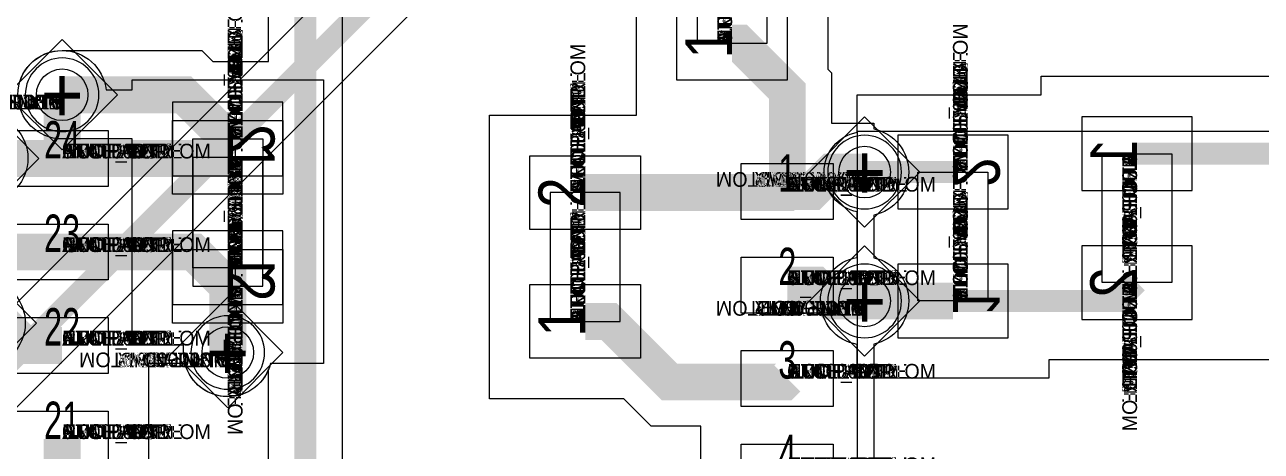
# Model space of a CAD drawing. Extents: x 0 to 323, y 0 to 320.
# Drawn here: x 127.76 to 144.55, y 193.61 to 199.41 of the extents above; entities that cross this region are included whole.
import ezdxf
from ezdxf.enums import TextEntityAlignment as Align

# ---------------------------------------------------------------- set-up
doc = ezdxf.new("R2010")
doc.units = 0
doc.header["$MEASUREMENT"] = 0
doc.layers.get('0').update_dxf_attribs({"linetype": 'CONTINUOUS'})
for name, color, linetype in [('CDN_FIGURES', 7, 'CONTINUOUS'), ('ETCH_BOTTOM', 7, 'CONTINUOUS'), ('ETCH_GND', 3, 'CONTINUOUS'), ('ETCH_INT1', 4, 'CONTINUOUS'), ('ETCH_INT2', 5, 'CONTINUOUS'), ('ETCH_PWR', 6, 'CONTINUOUS'), ('ETCH_TOP', 2, 'CONTINUOUS'), ('MANUFACTURING_NCLEGEND-1-6', 8, 'CONTINUOUS'), ('PACKAGE_GEOMETRY_ASSEMBLY_TOP', 11, 'CONTINUOUS'), ('PACKAGE_GEOMETRY_PIN_NUMBER', 9, 'CONTINUOUS')]:
    doc.layers.add(name, color=color, linetype=linetype)

# ---------------------------------------------------------------- blocks, each defined once
blk = doc.blocks.new('FIGURE_DIAMOND')
at = {"layer": 'CDN_FIGURES'}
blk.add_lwpolyline([(-0.5, 0), (0, 0.5), (0.5, 0), (0, -0.5)], close=True, dxfattribs=at)
blk = doc.blocks.new('PAD_INFO')
for tag in ['SHAPE_TYPE', 'PAD_HEIGHT', 'PAD_LAYER', 'PAD_TYPE', 'PAD_WIDTH']:
    blk.add_attdef(tag, (0, 0), '', height=0.2)
at = {"flags": 2}
blk.add_attdef('CDN_TYPE', (0, 0), '', height=0.2, dxfattribs=at)
blk = doc.blocks.new('DRILL_INFO')
at = {"flags": 2}
blk.add_attdef('CDN_TYPE', (0, 0), '', height=0.2, dxfattribs=at)
for tag in ['FSHAPE', 'FCHAR', 'DRILL_HEIGHT', 'DIAMETER', 'PLATED', 'DRILL_WIDTH']:
    blk.add_attdef(tag, (0, 0), '', height=0.2)
blk = doc.blocks.new('VIA0700X0300')
at = {"layer": 'ETCH_BOTTOM'}
blk.add_circle((0, 0), 0.35, dxfattribs=at)
at = {"layer": 'ETCH_GND'}
blk.add_circle((0, 0), 0.35, dxfattribs=at)
at = {"layer": 'ETCH_INT1'}
blk.add_circle((0, 0), 0.35, dxfattribs=at)
at = {"layer": 'ETCH_INT2'}
blk.add_circle((0, 0), 0.35, dxfattribs=at)
at = {"layer": 'ETCH_PWR'}
blk.add_circle((0, 0), 0.35, dxfattribs=at)
at = {"layer": 'ETCH_TOP'}
blk.add_circle((0, 0), 0.35, dxfattribs=at)
ref = blk.add_blockref('PAD_INFO', (0, 0))
ref.add_attrib('PAD_LAYER', 'ETCH_TOP', (0, 0), dxfattribs={"height": 0.2})
ref.add_attrib('SHAPE_TYPE', 'NULL', (0, 0), dxfattribs={"height": 0.2})
ref.add_attrib('PAD_TYPE', 'ANTIPAD', (0, 0), dxfattribs={"height": 0.2})
ref.add_attrib('PAD_WIDTH', '0.000000', (0, 0), dxfattribs={"height": 0.2})
ref.add_attrib('PAD_HEIGHT', '0.000000', (0, 0), dxfattribs={"height": 0.2})
ref = blk.add_blockref('PAD_INFO', (0, 0))
ref.add_attrib('PAD_LAYER', 'ETCH_GND', (0, 0), dxfattribs={"height": 0.2})
ref.add_attrib('SHAPE_TYPE', 'NULL', (0, 0), dxfattribs={"height": 0.2})
ref.add_attrib('PAD_TYPE', 'ANTIPAD', (0, 0), dxfattribs={"height": 0.2})
ref.add_attrib('PAD_WIDTH', '0.000000', (0, 0), dxfattribs={"height": 0.2})
ref.add_attrib('PAD_HEIGHT', '0.000000', (0, 0), dxfattribs={"height": 0.2})
ref = blk.add_blockref('PAD_INFO', (0, 0))
ref.add_attrib('PAD_LAYER', 'ETCH_INT1', (0, 0), dxfattribs={"height": 0.2})
ref.add_attrib('SHAPE_TYPE', 'NULL', (0, 0), dxfattribs={"height": 0.2})
ref.add_attrib('PAD_TYPE', 'ANTIPAD', (0, 0), dxfattribs={"height": 0.2})
ref.add_attrib('PAD_WIDTH', '0.000000', (0, 0), dxfattribs={"height": 0.2})
ref.add_attrib('PAD_HEIGHT', '0.000000', (0, 0), dxfattribs={"height": 0.2})
ref = blk.add_blockref('PAD_INFO', (0, 0))
ref.add_attrib('PAD_LAYER', 'ETCH_INT2', (0, 0), dxfattribs={"height": 0.2})
ref.add_attrib('SHAPE_TYPE', 'NULL', (0, 0), dxfattribs={"height": 0.2})
ref.add_attrib('PAD_TYPE', 'ANTIPAD', (0, 0), dxfattribs={"height": 0.2})
ref.add_attrib('PAD_WIDTH', '0.000000', (0, 0), dxfattribs={"height": 0.2})
ref.add_attrib('PAD_HEIGHT', '0.000000', (0, 0), dxfattribs={"height": 0.2})
ref = blk.add_blockref('PAD_INFO', (0, 0))
ref.add_attrib('PAD_LAYER', 'ETCH_PWR', (0, 0), dxfattribs={"height": 0.2})
ref.add_attrib('SHAPE_TYPE', 'NULL', (0, 0), dxfattribs={"height": 0.2})
ref.add_attrib('PAD_TYPE', 'ANTIPAD', (0, 0), dxfattribs={"height": 0.2})
ref.add_attrib('PAD_WIDTH', '0.000000', (0, 0), dxfattribs={"height": 0.2})
ref.add_attrib('PAD_HEIGHT', '0.000000', (0, 0), dxfattribs={"height": 0.2})
ref = blk.add_blockref('PAD_INFO', (0, 0))
ref.add_attrib('PAD_LAYER', 'ETCH_BOTTOM', (0, 0), dxfattribs={"height": 0.2})
ref.add_attrib('SHAPE_TYPE', 'NULL', (0, 0), dxfattribs={"height": 0.2})
ref.add_attrib('PAD_TYPE', 'ANTIPAD', (0, 0), dxfattribs={"height": 0.2})
ref.add_attrib('PAD_WIDTH', '0.000000', (0, 0), dxfattribs={"height": 0.2})
ref.add_attrib('PAD_HEIGHT', '0.000000', (0, 0), dxfattribs={"height": 0.2})
ref = blk.add_blockref('PAD_INFO', (0, 0))
ref.add_attrib('PAD_LAYER', 'ETCH_TOP', (0, 0), dxfattribs={"height": 0.2})
ref.add_attrib('SHAPE_TYPE', 'NULL', (0, 0), dxfattribs={"height": 0.2})
ref.add_attrib('PAD_TYPE', 'THERMAL', (0, 0), dxfattribs={"height": 0.2})
ref.add_attrib('PAD_WIDTH', '0.000000', (0, 0), dxfattribs={"height": 0.2})
ref.add_attrib('PAD_HEIGHT', '0.000000', (0, 0), dxfattribs={"height": 0.2})
ref = blk.add_blockref('PAD_INFO', (0, 0))
ref.add_attrib('PAD_LAYER', 'ETCH_GND', (0, 0), dxfattribs={"height": 0.2})
ref.add_attrib('SHAPE_TYPE', 'NULL', (0, 0), dxfattribs={"height": 0.2})
ref.add_attrib('PAD_TYPE', 'THERMAL', (0, 0), dxfattribs={"height": 0.2})
ref.add_attrib('PAD_WIDTH', '0.000000', (0, 0), dxfattribs={"height": 0.2})
ref.add_attrib('PAD_HEIGHT', '0.000000', (0, 0), dxfattribs={"height": 0.2})
ref = blk.add_blockref('PAD_INFO', (0, 0))
ref.add_attrib('PAD_LAYER', 'ETCH_INT1', (0, 0), dxfattribs={"height": 0.2})
ref.add_attrib('SHAPE_TYPE', 'NULL', (0, 0), dxfattribs={"height": 0.2})
ref.add_attrib('PAD_TYPE', 'THERMAL', (0, 0), dxfattribs={"height": 0.2})
ref.add_attrib('PAD_WIDTH', '0.000000', (0, 0), dxfattribs={"height": 0.2})
ref.add_attrib('PAD_HEIGHT', '0.000000', (0, 0), dxfattribs={"height": 0.2})
ref = blk.add_blockref('PAD_INFO', (0, 0))
ref.add_attrib('PAD_LAYER', 'ETCH_INT2', (0, 0), dxfattribs={"height": 0.2})
ref.add_attrib('SHAPE_TYPE', 'NULL', (0, 0), dxfattribs={"height": 0.2})
ref.add_attrib('PAD_TYPE', 'THERMAL', (0, 0), dxfattribs={"height": 0.2})
ref.add_attrib('PAD_WIDTH', '0.000000', (0, 0), dxfattribs={"height": 0.2})
ref.add_attrib('PAD_HEIGHT', '0.000000', (0, 0), dxfattribs={"height": 0.2})
ref = blk.add_blockref('PAD_INFO', (0, 0))
ref.add_attrib('PAD_LAYER', 'ETCH_PWR', (0, 0), dxfattribs={"height": 0.2})
ref.add_attrib('SHAPE_TYPE', 'NULL', (0, 0), dxfattribs={"height": 0.2})
ref.add_attrib('PAD_TYPE', 'THERMAL', (0, 0), dxfattribs={"height": 0.2})
ref.add_attrib('PAD_WIDTH', '0.000000', (0, 0), dxfattribs={"height": 0.2})
ref.add_attrib('PAD_HEIGHT', '0.000000', (0, 0), dxfattribs={"height": 0.2})
ref = blk.add_blockref('PAD_INFO', (0, 0))
ref.add_attrib('PAD_LAYER', 'ETCH_BOTTOM', (0, 0), dxfattribs={"height": 0.2})
ref.add_attrib('SHAPE_TYPE', 'NULL', (0, 0), dxfattribs={"height": 0.2})
ref.add_attrib('PAD_TYPE', 'THERMAL', (0, 0), dxfattribs={"height": 0.2})
ref.add_attrib('PAD_WIDTH', '0.000000', (0, 0), dxfattribs={"height": 0.2})
ref.add_attrib('PAD_HEIGHT', '0.000000', (0, 0), dxfattribs={"height": 0.2})
ref = blk.add_blockref('PAD_INFO', (0, 0))
ref.add_attrib('PAD_LAYER', 'ETCH_TOP', (0, 0), dxfattribs={"height": 0.2})
ref.add_attrib('SHAPE_TYPE', 'CIRCLE', (0, 0), dxfattribs={"height": 0.2})
ref.add_attrib('PAD_TYPE', 'REGULAR', (0, 0), dxfattribs={"height": 0.2})
ref.add_attrib('PAD_WIDTH', '0.700000', (0, 0), dxfattribs={"height": 0.2})
ref.add_attrib('PAD_HEIGHT', '0.700000', (0, 0), dxfattribs={"height": 0.2})
ref = blk.add_blockref('PAD_INFO', (0, 0))
ref.add_attrib('PAD_LAYER', 'ETCH_GND', (0, 0), dxfattribs={"height": 0.2})
ref.add_attrib('SHAPE_TYPE', 'CIRCLE', (0, 0), dxfattribs={"height": 0.2})
ref.add_attrib('PAD_TYPE', 'REGULAR', (0, 0), dxfattribs={"height": 0.2})
ref.add_attrib('PAD_WIDTH', '0.700000', (0, 0), dxfattribs={"height": 0.2})
ref.add_attrib('PAD_HEIGHT', '0.700000', (0, 0), dxfattribs={"height": 0.2})
ref = blk.add_blockref('PAD_INFO', (0, 0))
ref.add_attrib('PAD_LAYER', 'ETCH_INT1', (0, 0), dxfattribs={"height": 0.2})
ref.add_attrib('SHAPE_TYPE', 'CIRCLE', (0, 0), dxfattribs={"height": 0.2})
ref.add_attrib('PAD_TYPE', 'REGULAR', (0, 0), dxfattribs={"height": 0.2})
ref.add_attrib('PAD_WIDTH', '0.700000', (0, 0), dxfattribs={"height": 0.2})
ref.add_attrib('PAD_HEIGHT', '0.700000', (0, 0), dxfattribs={"height": 0.2})
ref = blk.add_blockref('PAD_INFO', (0, 0))
ref.add_attrib('PAD_LAYER', 'ETCH_INT2', (0, 0), dxfattribs={"height": 0.2})
ref.add_attrib('SHAPE_TYPE', 'CIRCLE', (0, 0), dxfattribs={"height": 0.2})
ref.add_attrib('PAD_TYPE', 'REGULAR', (0, 0), dxfattribs={"height": 0.2})
ref.add_attrib('PAD_WIDTH', '0.700000', (0, 0), dxfattribs={"height": 0.2})
ref.add_attrib('PAD_HEIGHT', '0.700000', (0, 0), dxfattribs={"height": 0.2})
ref = blk.add_blockref('PAD_INFO', (0, 0))
ref.add_attrib('PAD_LAYER', 'ETCH_PWR', (0, 0), dxfattribs={"height": 0.2})
ref.add_attrib('SHAPE_TYPE', 'CIRCLE', (0, 0), dxfattribs={"height": 0.2})
ref.add_attrib('PAD_TYPE', 'REGULAR', (0, 0), dxfattribs={"height": 0.2})
ref.add_attrib('PAD_WIDTH', '0.700000', (0, 0), dxfattribs={"height": 0.2})
ref.add_attrib('PAD_HEIGHT', '0.700000', (0, 0), dxfattribs={"height": 0.2})
ref = blk.add_blockref('PAD_INFO', (0, 0))
ref.add_attrib('PAD_LAYER', 'ETCH_BOTTOM', (0, 0), dxfattribs={"height": 0.2})
ref.add_attrib('SHAPE_TYPE', 'CIRCLE', (0, 0), dxfattribs={"height": 0.2})
ref.add_attrib('PAD_TYPE', 'REGULAR', (0, 0), dxfattribs={"height": 0.2})
ref.add_attrib('PAD_WIDTH', '0.700000', (0, 0), dxfattribs={"height": 0.2})
ref.add_attrib('PAD_HEIGHT', '0.700000', (0, 0), dxfattribs={"height": 0.2})
ref = blk.add_blockref('DRILL_INFO', (0, 0))
ref.add_attrib('DIAMETER', '0.300000', (0, 0), dxfattribs={"height": 0.2})
ref.add_attrib('PLATED', 'PLATED', (0, 0), dxfattribs={"height": 0.2})
ref.add_attrib('FSHAPE', 'DIAMOND', (0, 0), dxfattribs={"height": 0.2})
ref.add_attrib('FCHAR', '+', (0, 0), dxfattribs={"height": 0.2})
ref.add_attrib('DRILL_WIDTH', '1.500000', (0, 0), dxfattribs={"height": 0.2})
ref.add_attrib('DRILL_HEIGHT', '1.500000', (0, 0), dxfattribs={"height": 0.2})
for tag in ['CDN_TYPE', 'PIN']:
    blk.add_attdef(tag, (0, 0), '', height=0.2)
at = {"flags": 2}
for tag in ['PSTKNAME', 'BBV']:
    blk.add_attdef(tag, (0, 0), '', height=0.2, dxfattribs=at)
blk = doc.blocks.new('RC1000X1500TS')
at = {"layer": 'ETCH_TOP'}
blk.add_lwpolyline([(-0.5, -0.75), (-0.5, 0.75), (0.5, 0.75), (0.5, -0.75)], close=True, dxfattribs=at)
ref = blk.add_blockref('PAD_INFO', (0, 0))
ref.add_attrib('PAD_LAYER', 'ETCH_TOP', (0, 0), dxfattribs={"height": 0.2})
ref.add_attrib('SHAPE_TYPE', 'NULL', (0, 0), dxfattribs={"height": 0.2})
ref.add_attrib('PAD_TYPE', 'ANTIPAD', (0, 0), dxfattribs={"height": 0.2})
ref.add_attrib('PAD_WIDTH', '0.000000', (0, 0), dxfattribs={"height": 0.2})
ref.add_attrib('PAD_HEIGHT', '0.000000', (0, 0), dxfattribs={"height": 0.2})
ref = blk.add_blockref('PAD_INFO', (0, 0))
ref.add_attrib('PAD_LAYER', 'ETCH_GND', (0, 0), dxfattribs={"height": 0.2})
ref.add_attrib('SHAPE_TYPE', 'NULL', (0, 0), dxfattribs={"height": 0.2})
ref.add_attrib('PAD_TYPE', 'ANTIPAD', (0, 0), dxfattribs={"height": 0.2})
ref.add_attrib('PAD_WIDTH', '0.000000', (0, 0), dxfattribs={"height": 0.2})
ref.add_attrib('PAD_HEIGHT', '0.000000', (0, 0), dxfattribs={"height": 0.2})
ref = blk.add_blockref('PAD_INFO', (0, 0))
ref.add_attrib('PAD_LAYER', 'ETCH_INT1', (0, 0), dxfattribs={"height": 0.2})
ref.add_attrib('SHAPE_TYPE', 'NULL', (0, 0), dxfattribs={"height": 0.2})
ref.add_attrib('PAD_TYPE', 'ANTIPAD', (0, 0), dxfattribs={"height": 0.2})
ref.add_attrib('PAD_WIDTH', '0.000000', (0, 0), dxfattribs={"height": 0.2})
ref.add_attrib('PAD_HEIGHT', '0.000000', (0, 0), dxfattribs={"height": 0.2})
ref = blk.add_blockref('PAD_INFO', (0, 0))
ref.add_attrib('PAD_LAYER', 'ETCH_INT2', (0, 0), dxfattribs={"height": 0.2})
ref.add_attrib('SHAPE_TYPE', 'NULL', (0, 0), dxfattribs={"height": 0.2})
ref.add_attrib('PAD_TYPE', 'ANTIPAD', (0, 0), dxfattribs={"height": 0.2})
ref.add_attrib('PAD_WIDTH', '0.000000', (0, 0), dxfattribs={"height": 0.2})
ref.add_attrib('PAD_HEIGHT', '0.000000', (0, 0), dxfattribs={"height": 0.2})
ref = blk.add_blockref('PAD_INFO', (0, 0))
ref.add_attrib('PAD_LAYER', 'ETCH_PWR', (0, 0), dxfattribs={"height": 0.2})
ref.add_attrib('SHAPE_TYPE', 'NULL', (0, 0), dxfattribs={"height": 0.2})
ref.add_attrib('PAD_TYPE', 'ANTIPAD', (0, 0), dxfattribs={"height": 0.2})
ref.add_attrib('PAD_WIDTH', '0.000000', (0, 0), dxfattribs={"height": 0.2})
ref.add_attrib('PAD_HEIGHT', '0.000000', (0, 0), dxfattribs={"height": 0.2})
ref = blk.add_blockref('PAD_INFO', (0, 0))
ref.add_attrib('PAD_LAYER', 'ETCH_BOTTOM', (0, 0), dxfattribs={"height": 0.2})
ref.add_attrib('SHAPE_TYPE', 'NULL', (0, 0), dxfattribs={"height": 0.2})
ref.add_attrib('PAD_TYPE', 'ANTIPAD', (0, 0), dxfattribs={"height": 0.2})
ref.add_attrib('PAD_WIDTH', '0.000000', (0, 0), dxfattribs={"height": 0.2})
ref.add_attrib('PAD_HEIGHT', '0.000000', (0, 0), dxfattribs={"height": 0.2})
ref = blk.add_blockref('PAD_INFO', (0, 0))
ref.add_attrib('PAD_LAYER', 'ETCH_TOP', (0, 0), dxfattribs={"height": 0.2})
ref.add_attrib('SHAPE_TYPE', 'NULL', (0, 0), dxfattribs={"height": 0.2})
ref.add_attrib('PAD_TYPE', 'THERMAL', (0, 0), dxfattribs={"height": 0.2})
ref.add_attrib('PAD_WIDTH', '0.000000', (0, 0), dxfattribs={"height": 0.2})
ref.add_attrib('PAD_HEIGHT', '0.000000', (0, 0), dxfattribs={"height": 0.2})
ref = blk.add_blockref('PAD_INFO', (0, 0))
ref.add_attrib('PAD_LAYER', 'ETCH_GND', (0, 0), dxfattribs={"height": 0.2})
ref.add_attrib('SHAPE_TYPE', 'NULL', (0, 0), dxfattribs={"height": 0.2})
ref.add_attrib('PAD_TYPE', 'THERMAL', (0, 0), dxfattribs={"height": 0.2})
ref.add_attrib('PAD_WIDTH', '0.000000', (0, 0), dxfattribs={"height": 0.2})
ref.add_attrib('PAD_HEIGHT', '0.000000', (0, 0), dxfattribs={"height": 0.2})
ref = blk.add_blockref('PAD_INFO', (0, 0))
ref.add_attrib('PAD_LAYER', 'ETCH_INT1', (0, 0), dxfattribs={"height": 0.2})
ref.add_attrib('SHAPE_TYPE', 'NULL', (0, 0), dxfattribs={"height": 0.2})
ref.add_attrib('PAD_TYPE', 'THERMAL', (0, 0), dxfattribs={"height": 0.2})
ref.add_attrib('PAD_WIDTH', '0.000000', (0, 0), dxfattribs={"height": 0.2})
ref.add_attrib('PAD_HEIGHT', '0.000000', (0, 0), dxfattribs={"height": 0.2})
ref = blk.add_blockref('PAD_INFO', (0, 0))
ref.add_attrib('PAD_LAYER', 'ETCH_INT2', (0, 0), dxfattribs={"height": 0.2})
ref.add_attrib('SHAPE_TYPE', 'NULL', (0, 0), dxfattribs={"height": 0.2})
ref.add_attrib('PAD_TYPE', 'THERMAL', (0, 0), dxfattribs={"height": 0.2})
ref.add_attrib('PAD_WIDTH', '0.000000', (0, 0), dxfattribs={"height": 0.2})
ref.add_attrib('PAD_HEIGHT', '0.000000', (0, 0), dxfattribs={"height": 0.2})
ref = blk.add_blockref('PAD_INFO', (0, 0))
ref.add_attrib('PAD_LAYER', 'ETCH_PWR', (0, 0), dxfattribs={"height": 0.2})
ref.add_attrib('SHAPE_TYPE', 'NULL', (0, 0), dxfattribs={"height": 0.2})
ref.add_attrib('PAD_TYPE', 'THERMAL', (0, 0), dxfattribs={"height": 0.2})
ref.add_attrib('PAD_WIDTH', '0.000000', (0, 0), dxfattribs={"height": 0.2})
ref.add_attrib('PAD_HEIGHT', '0.000000', (0, 0), dxfattribs={"height": 0.2})
ref = blk.add_blockref('PAD_INFO', (0, 0))
ref.add_attrib('PAD_LAYER', 'ETCH_BOTTOM', (0, 0), dxfattribs={"height": 0.2})
ref.add_attrib('SHAPE_TYPE', 'NULL', (0, 0), dxfattribs={"height": 0.2})
ref.add_attrib('PAD_TYPE', 'THERMAL', (0, 0), dxfattribs={"height": 0.2})
ref.add_attrib('PAD_WIDTH', '0.000000', (0, 0), dxfattribs={"height": 0.2})
ref.add_attrib('PAD_HEIGHT', '0.000000', (0, 0), dxfattribs={"height": 0.2})
ref = blk.add_blockref('PAD_INFO', (0, 0))
ref.add_attrib('PAD_LAYER', 'ETCH_GND', (0, 0), dxfattribs={"height": 0.2})
ref.add_attrib('SHAPE_TYPE', 'NULL', (0, 0), dxfattribs={"height": 0.2})
ref.add_attrib('PAD_TYPE', 'REGULAR', (0, 0), dxfattribs={"height": 0.2})
ref.add_attrib('PAD_WIDTH', '0.000000', (0, 0), dxfattribs={"height": 0.2})
ref.add_attrib('PAD_HEIGHT', '0.000000', (0, 0), dxfattribs={"height": 0.2})
ref = blk.add_blockref('PAD_INFO', (0, 0))
ref.add_attrib('PAD_LAYER', 'ETCH_INT1', (0, 0), dxfattribs={"height": 0.2})
ref.add_attrib('SHAPE_TYPE', 'NULL', (0, 0), dxfattribs={"height": 0.2})
ref.add_attrib('PAD_TYPE', 'REGULAR', (0, 0), dxfattribs={"height": 0.2})
ref.add_attrib('PAD_WIDTH', '0.000000', (0, 0), dxfattribs={"height": 0.2})
ref.add_attrib('PAD_HEIGHT', '0.000000', (0, 0), dxfattribs={"height": 0.2})
ref = blk.add_blockref('PAD_INFO', (0, 0))
ref.add_attrib('PAD_LAYER', 'ETCH_INT2', (0, 0), dxfattribs={"height": 0.2})
ref.add_attrib('SHAPE_TYPE', 'NULL', (0, 0), dxfattribs={"height": 0.2})
ref.add_attrib('PAD_TYPE', 'REGULAR', (0, 0), dxfattribs={"height": 0.2})
ref.add_attrib('PAD_WIDTH', '0.000000', (0, 0), dxfattribs={"height": 0.2})
ref.add_attrib('PAD_HEIGHT', '0.000000', (0, 0), dxfattribs={"height": 0.2})
ref = blk.add_blockref('PAD_INFO', (0, 0))
ref.add_attrib('PAD_LAYER', 'ETCH_PWR', (0, 0), dxfattribs={"height": 0.2})
ref.add_attrib('SHAPE_TYPE', 'NULL', (0, 0), dxfattribs={"height": 0.2})
ref.add_attrib('PAD_TYPE', 'REGULAR', (0, 0), dxfattribs={"height": 0.2})
ref.add_attrib('PAD_WIDTH', '0.000000', (0, 0), dxfattribs={"height": 0.2})
ref.add_attrib('PAD_HEIGHT', '0.000000', (0, 0), dxfattribs={"height": 0.2})
ref = blk.add_blockref('PAD_INFO', (0, 0))
ref.add_attrib('PAD_LAYER', 'ETCH_BOTTOM', (0, 0), dxfattribs={"height": 0.2})
ref.add_attrib('SHAPE_TYPE', 'NULL', (0, 0), dxfattribs={"height": 0.2})
ref.add_attrib('PAD_TYPE', 'REGULAR', (0, 0), dxfattribs={"height": 0.2})
ref.add_attrib('PAD_WIDTH', '0.000000', (0, 0), dxfattribs={"height": 0.2})
ref.add_attrib('PAD_HEIGHT', '0.000000', (0, 0), dxfattribs={"height": 0.2})
ref = blk.add_blockref('DRILL_INFO', (0, 0))
ref.add_attrib('DIAMETER', '0.000000', (0, 0), dxfattribs={"height": 0.2})
ref.add_attrib('PLATED', 'PLATED', (0, 0), dxfattribs={"height": 0.2})
ref.add_attrib('FSHAPE', 'NULL', (0, 0), dxfattribs={"height": 0.2})
ref.add_attrib('DRILL_WIDTH', '0.000000', (0, 0), dxfattribs={"height": 0.2})
ref.add_attrib('DRILL_HEIGHT', '0.000000', (0, 0), dxfattribs={"height": 0.2})
ref = blk.add_blockref('PAD_INFO', (0, 0))
ref.add_attrib('PAD_LAYER', 'ETCH_TOP', (0, 0), dxfattribs={"height": 0.2})
ref.add_attrib('SHAPE_TYPE', 'RECTANGLE', (0, 0), dxfattribs={"height": 0.2})
ref.add_attrib('PAD_TYPE', 'REGULAR', (0, 0), dxfattribs={"height": 0.2})
ref.add_attrib('PAD_WIDTH', '1.000000', (0, 0), dxfattribs={"height": 0.2})
ref.add_attrib('PAD_HEIGHT', '1.500000', (0, 0), dxfattribs={"height": 0.2})
for tag in ['CDN_TYPE', 'PIN']:
    blk.add_attdef(tag, (0, 0), '', height=0.2)
at = {"flags": 2}
for tag in ['PSTKNAME', 'BBV']:
    blk.add_attdef(tag, (0, 0), '', height=0.2, dxfattribs=at)
blk = doc.blocks.new('F56')
at = {"layer": 'PACKAGE_GEOMETRY_ASSEMBLY_TOP'}
blk.add_lwpolyline([(0, -0.475), (1.75, -0.475), (1.75, 0.475), (0, 0.475)], close=True, dxfattribs=at)
at = {"layer": 'ETCH_TOP'}
ref = blk.add_blockref('RC1000X1500TS', (0, 0), dxfattribs=at)
ref.add_attrib('CDN_TYPE', 'PIN', (0, 0), dxfattribs={"height": 0.2})
ref.add_attrib('PIN', '1', (0, 0), dxfattribs={"height": 0.2})
ref = blk.add_blockref('RC1000X1500TS', (1.75, 0), dxfattribs=at)
ref.add_attrib('CDN_TYPE', 'PIN', (0, 0), dxfattribs={"height": 0.2})
ref.add_attrib('PIN', '2', (0, 0), dxfattribs={"height": 0.2})
at = {"flags": 2}
for tag in ['SYMBOL_TYPE', 'CDN_TYPE', 'REFDES']:
    blk.add_attdef(tag, (0, 0), '', height=0.2, dxfattribs=at)
blk = doc.blocks.new('RC1250X0760TS')
at = {"layer": 'ETCH_TOP'}
blk.add_lwpolyline([(-0.625, -0.38), (-0.625, 0.38), (0.625, 0.38), (0.625, -0.38)], close=True, dxfattribs=at)
ref = blk.add_blockref('PAD_INFO', (0, 0))
ref.add_attrib('PAD_LAYER', 'ETCH_TOP', (0, 0), dxfattribs={"height": 0.2})
ref.add_attrib('SHAPE_TYPE', 'NULL', (0, 0), dxfattribs={"height": 0.2})
ref.add_attrib('PAD_TYPE', 'ANTIPAD', (0, 0), dxfattribs={"height": 0.2})
ref.add_attrib('PAD_WIDTH', '0.000000', (0, 0), dxfattribs={"height": 0.2})
ref.add_attrib('PAD_HEIGHT', '0.000000', (0, 0), dxfattribs={"height": 0.2})
ref = blk.add_blockref('PAD_INFO', (0, 0))
ref.add_attrib('PAD_LAYER', 'ETCH_GND', (0, 0), dxfattribs={"height": 0.2})
ref.add_attrib('SHAPE_TYPE', 'NULL', (0, 0), dxfattribs={"height": 0.2})
ref.add_attrib('PAD_TYPE', 'ANTIPAD', (0, 0), dxfattribs={"height": 0.2})
ref.add_attrib('PAD_WIDTH', '0.000000', (0, 0), dxfattribs={"height": 0.2})
ref.add_attrib('PAD_HEIGHT', '0.000000', (0, 0), dxfattribs={"height": 0.2})
ref = blk.add_blockref('PAD_INFO', (0, 0))
ref.add_attrib('PAD_LAYER', 'ETCH_INT1', (0, 0), dxfattribs={"height": 0.2})
ref.add_attrib('SHAPE_TYPE', 'NULL', (0, 0), dxfattribs={"height": 0.2})
ref.add_attrib('PAD_TYPE', 'ANTIPAD', (0, 0), dxfattribs={"height": 0.2})
ref.add_attrib('PAD_WIDTH', '0.000000', (0, 0), dxfattribs={"height": 0.2})
ref.add_attrib('PAD_HEIGHT', '0.000000', (0, 0), dxfattribs={"height": 0.2})
ref = blk.add_blockref('PAD_INFO', (0, 0))
ref.add_attrib('PAD_LAYER', 'ETCH_INT2', (0, 0), dxfattribs={"height": 0.2})
ref.add_attrib('SHAPE_TYPE', 'NULL', (0, 0), dxfattribs={"height": 0.2})
ref.add_attrib('PAD_TYPE', 'ANTIPAD', (0, 0), dxfattribs={"height": 0.2})
ref.add_attrib('PAD_WIDTH', '0.000000', (0, 0), dxfattribs={"height": 0.2})
ref.add_attrib('PAD_HEIGHT', '0.000000', (0, 0), dxfattribs={"height": 0.2})
ref = blk.add_blockref('PAD_INFO', (0, 0))
ref.add_attrib('PAD_LAYER', 'ETCH_PWR', (0, 0), dxfattribs={"height": 0.2})
ref.add_attrib('SHAPE_TYPE', 'NULL', (0, 0), dxfattribs={"height": 0.2})
ref.add_attrib('PAD_TYPE', 'ANTIPAD', (0, 0), dxfattribs={"height": 0.2})
ref.add_attrib('PAD_WIDTH', '0.000000', (0, 0), dxfattribs={"height": 0.2})
ref.add_attrib('PAD_HEIGHT', '0.000000', (0, 0), dxfattribs={"height": 0.2})
ref = blk.add_blockref('PAD_INFO', (0, 0))
ref.add_attrib('PAD_LAYER', 'ETCH_BOTTOM', (0, 0), dxfattribs={"height": 0.2})
ref.add_attrib('SHAPE_TYPE', 'NULL', (0, 0), dxfattribs={"height": 0.2})
ref.add_attrib('PAD_TYPE', 'ANTIPAD', (0, 0), dxfattribs={"height": 0.2})
ref.add_attrib('PAD_WIDTH', '0.000000', (0, 0), dxfattribs={"height": 0.2})
ref.add_attrib('PAD_HEIGHT', '0.000000', (0, 0), dxfattribs={"height": 0.2})
ref = blk.add_blockref('PAD_INFO', (0, 0))
ref.add_attrib('PAD_LAYER', 'ETCH_TOP', (0, 0), dxfattribs={"height": 0.2})
ref.add_attrib('SHAPE_TYPE', 'NULL', (0, 0), dxfattribs={"height": 0.2})
ref.add_attrib('PAD_TYPE', 'THERMAL', (0, 0), dxfattribs={"height": 0.2})
ref.add_attrib('PAD_WIDTH', '0.000000', (0, 0), dxfattribs={"height": 0.2})
ref.add_attrib('PAD_HEIGHT', '0.000000', (0, 0), dxfattribs={"height": 0.2})
ref = blk.add_blockref('PAD_INFO', (0, 0))
ref.add_attrib('PAD_LAYER', 'ETCH_GND', (0, 0), dxfattribs={"height": 0.2})
ref.add_attrib('SHAPE_TYPE', 'NULL', (0, 0), dxfattribs={"height": 0.2})
ref.add_attrib('PAD_TYPE', 'THERMAL', (0, 0), dxfattribs={"height": 0.2})
ref.add_attrib('PAD_WIDTH', '0.000000', (0, 0), dxfattribs={"height": 0.2})
ref.add_attrib('PAD_HEIGHT', '0.000000', (0, 0), dxfattribs={"height": 0.2})
ref = blk.add_blockref('PAD_INFO', (0, 0))
ref.add_attrib('PAD_LAYER', 'ETCH_INT1', (0, 0), dxfattribs={"height": 0.2})
ref.add_attrib('SHAPE_TYPE', 'NULL', (0, 0), dxfattribs={"height": 0.2})
ref.add_attrib('PAD_TYPE', 'THERMAL', (0, 0), dxfattribs={"height": 0.2})
ref.add_attrib('PAD_WIDTH', '0.000000', (0, 0), dxfattribs={"height": 0.2})
ref.add_attrib('PAD_HEIGHT', '0.000000', (0, 0), dxfattribs={"height": 0.2})
ref = blk.add_blockref('PAD_INFO', (0, 0))
ref.add_attrib('PAD_LAYER', 'ETCH_INT2', (0, 0), dxfattribs={"height": 0.2})
ref.add_attrib('SHAPE_TYPE', 'NULL', (0, 0), dxfattribs={"height": 0.2})
ref.add_attrib('PAD_TYPE', 'THERMAL', (0, 0), dxfattribs={"height": 0.2})
ref.add_attrib('PAD_WIDTH', '0.000000', (0, 0), dxfattribs={"height": 0.2})
ref.add_attrib('PAD_HEIGHT', '0.000000', (0, 0), dxfattribs={"height": 0.2})
ref = blk.add_blockref('PAD_INFO', (0, 0))
ref.add_attrib('PAD_LAYER', 'ETCH_PWR', (0, 0), dxfattribs={"height": 0.2})
ref.add_attrib('SHAPE_TYPE', 'NULL', (0, 0), dxfattribs={"height": 0.2})
ref.add_attrib('PAD_TYPE', 'THERMAL', (0, 0), dxfattribs={"height": 0.2})
ref.add_attrib('PAD_WIDTH', '0.000000', (0, 0), dxfattribs={"height": 0.2})
ref.add_attrib('PAD_HEIGHT', '0.000000', (0, 0), dxfattribs={"height": 0.2})
ref = blk.add_blockref('PAD_INFO', (0, 0))
ref.add_attrib('PAD_LAYER', 'ETCH_BOTTOM', (0, 0), dxfattribs={"height": 0.2})
ref.add_attrib('SHAPE_TYPE', 'NULL', (0, 0), dxfattribs={"height": 0.2})
ref.add_attrib('PAD_TYPE', 'THERMAL', (0, 0), dxfattribs={"height": 0.2})
ref.add_attrib('PAD_WIDTH', '0.000000', (0, 0), dxfattribs={"height": 0.2})
ref.add_attrib('PAD_HEIGHT', '0.000000', (0, 0), dxfattribs={"height": 0.2})
ref = blk.add_blockref('PAD_INFO', (0, 0))
ref.add_attrib('PAD_LAYER', 'ETCH_TOP', (0, 0), dxfattribs={"height": 0.2})
ref.add_attrib('SHAPE_TYPE', 'RECTANGLE', (0, 0), dxfattribs={"height": 0.2})
ref.add_attrib('PAD_TYPE', 'REGULAR', (0, 0), dxfattribs={"height": 0.2})
ref.add_attrib('PAD_WIDTH', '1.250000', (0, 0), dxfattribs={"height": 0.2})
ref.add_attrib('PAD_HEIGHT', '0.760000', (0, 0), dxfattribs={"height": 0.2})
ref = blk.add_blockref('PAD_INFO', (0, 0))
ref.add_attrib('PAD_LAYER', 'ETCH_GND', (0, 0), dxfattribs={"height": 0.2})
ref.add_attrib('SHAPE_TYPE', 'NULL', (0, 0), dxfattribs={"height": 0.2})
ref.add_attrib('PAD_TYPE', 'REGULAR', (0, 0), dxfattribs={"height": 0.2})
ref.add_attrib('PAD_WIDTH', '0.000000', (0, 0), dxfattribs={"height": 0.2})
ref.add_attrib('PAD_HEIGHT', '0.000000', (0, 0), dxfattribs={"height": 0.2})
ref = blk.add_blockref('PAD_INFO', (0, 0))
ref.add_attrib('PAD_LAYER', 'ETCH_INT1', (0, 0), dxfattribs={"height": 0.2})
ref.add_attrib('SHAPE_TYPE', 'NULL', (0, 0), dxfattribs={"height": 0.2})
ref.add_attrib('PAD_TYPE', 'REGULAR', (0, 0), dxfattribs={"height": 0.2})
ref.add_attrib('PAD_WIDTH', '0.000000', (0, 0), dxfattribs={"height": 0.2})
ref.add_attrib('PAD_HEIGHT', '0.000000', (0, 0), dxfattribs={"height": 0.2})
ref = blk.add_blockref('PAD_INFO', (0, 0))
ref.add_attrib('PAD_LAYER', 'ETCH_INT2', (0, 0), dxfattribs={"height": 0.2})
ref.add_attrib('SHAPE_TYPE', 'NULL', (0, 0), dxfattribs={"height": 0.2})
ref.add_attrib('PAD_TYPE', 'REGULAR', (0, 0), dxfattribs={"height": 0.2})
ref.add_attrib('PAD_WIDTH', '0.000000', (0, 0), dxfattribs={"height": 0.2})
ref.add_attrib('PAD_HEIGHT', '0.000000', (0, 0), dxfattribs={"height": 0.2})
ref = blk.add_blockref('PAD_INFO', (0, 0))
ref.add_attrib('PAD_LAYER', 'ETCH_PWR', (0, 0), dxfattribs={"height": 0.2})
ref.add_attrib('SHAPE_TYPE', 'NULL', (0, 0), dxfattribs={"height": 0.2})
ref.add_attrib('PAD_TYPE', 'REGULAR', (0, 0), dxfattribs={"height": 0.2})
ref.add_attrib('PAD_WIDTH', '0.000000', (0, 0), dxfattribs={"height": 0.2})
ref.add_attrib('PAD_HEIGHT', '0.000000', (0, 0), dxfattribs={"height": 0.2})
ref = blk.add_blockref('PAD_INFO', (0, 0))
ref.add_attrib('PAD_LAYER', 'ETCH_BOTTOM', (0, 0), dxfattribs={"height": 0.2})
ref.add_attrib('SHAPE_TYPE', 'NULL', (0, 0), dxfattribs={"height": 0.2})
ref.add_attrib('PAD_TYPE', 'REGULAR', (0, 0), dxfattribs={"height": 0.2})
ref.add_attrib('PAD_WIDTH', '0.000000', (0, 0), dxfattribs={"height": 0.2})
ref.add_attrib('PAD_HEIGHT', '0.000000', (0, 0), dxfattribs={"height": 0.2})
ref = blk.add_blockref('DRILL_INFO', (0, 0))
ref.add_attrib('DIAMETER', '0.000000', (0, 0), dxfattribs={"height": 0.2})
ref.add_attrib('PLATED', 'PLATED', (0, 0), dxfattribs={"height": 0.2})
ref.add_attrib('FSHAPE', 'NULL', (0, 0), dxfattribs={"height": 0.2})
ref.add_attrib('DRILL_WIDTH', '0.000000', (0, 0), dxfattribs={"height": 0.2})
ref.add_attrib('DRILL_HEIGHT', '0.000000', (0, 0), dxfattribs={"height": 0.2})
for tag in ['CDN_TYPE', 'PIN']:
    blk.add_attdef(tag, (0, 0), '', height=0.2)
at = {"flags": 2}
for tag in ['PSTKNAME', 'BBV']:
    blk.add_attdef(tag, (0, 0), '', height=0.2, dxfattribs=at)
blk = doc.blocks.new('SO-24W')
at = {"layer": 'PACKAGE_GEOMETRY_ASSEMBLY_TOP'}
blk.add_lwpolyline([(-3.8, -7.8), (3.8, -7.8), (3.8, 7.8), (-3.8, 7.8)], close=True, dxfattribs=at)
at = {"layer": 'ETCH_TOP'}
ref = blk.add_blockref('RC1250X0760TS', (-4.75, 6.985), dxfattribs=at)
ref.add_attrib('CDN_TYPE', 'PIN', (0, 0), dxfattribs={"height": 0.2})
ref.add_attrib('PIN', '1', (0, 0), dxfattribs={"height": 0.2})
ref = blk.add_blockref('RC1250X0760TS', (4.75, 6.985), dxfattribs=at)
ref.add_attrib('CDN_TYPE', 'PIN', (0, 0), dxfattribs={"height": 0.2})
ref.add_attrib('PIN', '24', (0, 0), dxfattribs={"height": 0.2})
ref = blk.add_blockref('RC1250X0760TS', (-4.75, 5.715), dxfattribs=at)
ref.add_attrib('CDN_TYPE', 'PIN', (0, 0), dxfattribs={"height": 0.2})
ref.add_attrib('PIN', '2', (0, 0), dxfattribs={"height": 0.2})
ref = blk.add_blockref('RC1250X0760TS', (4.75, 5.715), dxfattribs=at)
ref.add_attrib('CDN_TYPE', 'PIN', (0, 0), dxfattribs={"height": 0.2})
ref.add_attrib('PIN', '23', (0, 0), dxfattribs={"height": 0.2})
ref = blk.add_blockref('RC1250X0760TS', (-4.75, 4.445), dxfattribs=at)
ref.add_attrib('CDN_TYPE', 'PIN', (0, 0), dxfattribs={"height": 0.2})
ref.add_attrib('PIN', '3', (0, 0), dxfattribs={"height": 0.2})
ref = blk.add_blockref('RC1250X0760TS', (4.75, 4.445), dxfattribs=at)
ref.add_attrib('CDN_TYPE', 'PIN', (0, 0), dxfattribs={"height": 0.2})
ref.add_attrib('PIN', '22', (0, 0), dxfattribs={"height": 0.2})
ref = blk.add_blockref('RC1250X0760TS', (-4.75, 3.175), dxfattribs=at)
ref.add_attrib('CDN_TYPE', 'PIN', (0, 0), dxfattribs={"height": 0.2})
ref.add_attrib('PIN', '4', (0, 0), dxfattribs={"height": 0.2})
ref = blk.add_blockref('RC1250X0760TS', (4.75, 3.175), dxfattribs=at)
ref.add_attrib('CDN_TYPE', 'PIN', (0, 0), dxfattribs={"height": 0.2})
ref.add_attrib('PIN', '21', (0, 0), dxfattribs={"height": 0.2})
at = {"flags": 2}
for tag in ['SYMBOL_TYPE', 'CDN_TYPE', 'REFDES']:
    blk.add_attdef(tag, (0, 0), '', height=0.2, dxfattribs=at)

msp = doc.modelspace()

# ---------------------------------------------------------------- linework, layer by layer
at = {"layer": 'ETCH_BOTTOM'}
for points, format in [([(124.586, 221.809), (132.068, 214.327), (132.068, 170.453), (131.513, 169.898), (131.513, 165.185, -1.558329), (130.513, 165.185), (130.513, 170.313), (131.068, 170.868), (131.068, 183.033), (129.218, 183.033), (129.218, 183.483), (127.959, 183.483), (127.672, 183.196, -0.17081)], "xyb"), ([(123.748, 221.455, 0.3, 0.3, 0), (124.232, 221.455, 0.3, 0.3, 0), (131.568, 214.12, 0.3, 0.3, 0), (131.568, 170.66, 0.3, 0.3, 0), (131.013, 170.105, 0.3, 0.3, 0), (131.013, 164.955, 0.3, 0.3, 0)], "xyseb"), ([(127.313, 185.854), (127.892, 186.434), (129.218, 186.434), (129.218, 186.884), (131.068, 186.884), (131.068, 194.727, -0.821547), (129.913, 194.955), (129.913, 195.055), (129.213, 195.055), (129.213, 197.855), (128.263, 197.855, -1), (128.263, 199.056), (130.161, 199.056), (130.311, 198.906), (131.068, 198.906), (131.068, 213.913), (126.823, 218.157, -3.525281)], "xyb"), ([(128.263, 198.455, 0.5, 0.5, 0), (129.913, 198.455, 0.5, 0.5, 0), (130.513, 197.855, 0.5, 0.5, 0)], "xyseb"), ([(144.863, 194.855), (141.663, 194.855), (141.663, 194.605), (139.063, 194.605), (139.063, 195.064, -0.845035), (139.063, 196.247), (139.063, 196.865, -0.831918), (139.063, 197.946), (139.063, 198.456), (141.563, 198.456), (141.563, 198.706), (146.663, 198.706)], "xyb"), ([(142.863, 197.655, 0.3, 0.3, 0), (145.363, 197.655, 0.3, 0.3, 0)], "xyseb"), ([(140.363, 197.405, 0.3, 0.3, 0), (139.163, 197.405, 0.3, 0.3, 0)], "xyseb"), ([(130.513, 196.105, 0.5, 0.5, 0), (130.513, 194.955, 0.5, 0.5, 0)], "xyseb"), ([(140.363, 195.655, 0.3, 0.3, 0), (142.613, 195.655, 0.3, 0.3, 0), (142.863, 195.905, 0.3, 0.3, 0)], "xyseb"), ([(140.363, 195.655, 0.5, 0.5, 0), (139.163, 195.655, 0.5, 0.5, 0)], "xyseb")]:
    msp.add_lwpolyline(points, format=format, dxfattribs=at)
msp.add_lwpolyline([(120.537, 194.381, -1), (119.688, 195.23), (119.713, 195.254), (119.713, 198.406), (120.432, 198.406, -0.774485), (121.594, 198.406), (122.213, 198.406), (122.213, 198.656), (124.813, 198.656), (124.813, 198.206), (125.761, 198.206), (125.811, 198.156), (126.214, 198.156), (126.249, 198.191), (127.198, 198.191, -0.907881), (127.313, 197.001), (127.313, 195.936, -0.774485), (127.313, 194.774), (127.313, 194.305), (124.713, 194.305), (124.713, 194.805), (122.313, 194.805), (122.313, 194.555), (120.711, 194.555)], format="xyb", close=True, dxfattribs=at)
at = {"layer": 'ETCH_GND'}
for points in [[(128.763, 198.455, 1), (127.763, 198.455, 1)], [(139.663, 197.405, 1), (138.663, 197.405, 1)], [(139.663, 195.655, 1), (138.663, 195.655, 1)], [(131.013, 194.955, 1), (130.013, 194.955, 1)]]:
    msp.add_lwpolyline(points, format="xyb", close=True, dxfattribs=at)
at = {"layer": 'ETCH_INT1'}
for points in [[(128.763, 198.455, 1), (127.763, 198.455, 1)], [(139.663, 197.405, 1), (138.663, 197.405, 1)], [(139.663, 195.655, 1), (138.663, 195.655, 1)], [(131.013, 194.955, 1), (130.013, 194.955, 1)]]:
    msp.add_lwpolyline(points, format="xyb", close=True, dxfattribs=at)
at = {"layer": 'ETCH_INT2'}
for points, format in [([(127.606, 195.587), (142.813, 210.793), (142.813, 211.582), (143.486, 212.256), (144.156, 212.256), (147.513, 215.613), (147.513, 223.155, -1), (148.513, 223.155), (148.513, 215.198), (144.57, 211.255), (144.44, 211.255, -0.606125), (143.813, 210.628), (143.813, 210.379), (127.639, 194.205)], "xyb"), ([(148.013, 223.155, 0.3, 0.3, 0), (148.013, 215.405, 0.3, 0.3, 0), (144.363, 211.755, 0.3, 0.3, 0), (143.693, 211.755, 0.3, 0.3, 0), (143.313, 211.375, 0.3, 0.3, 0), (143.313, 210.586, 0.3, 0.3, 0), (127.432, 194.705, 0.3, 0.3, 0)], "xyseb")]:
    msp.add_lwpolyline(points, format=format, dxfattribs=at)
for points in [[(128.763, 198.455, 1), (127.763, 198.455, 1)], [(139.663, 197.405, 1), (138.663, 197.405, 1)], [(139.663, 195.655, 1), (138.663, 195.655, 1)], [(131.013, 194.955, 1), (130.013, 194.955, 1)]]:
    msp.add_lwpolyline(points, format="xyb", close=True, dxfattribs=at)
at = {"layer": 'ETCH_PWR'}
for points in [[(128.763, 198.455, 1), (127.763, 198.455, 1)], [(139.663, 197.405, 1), (138.663, 197.405, 1)], [(139.663, 195.655, 1), (138.663, 195.655, 1)], [(131.013, 194.955, 1), (130.013, 194.955, 1)]]:
    msp.add_lwpolyline(points, format="xyb", close=True, dxfattribs=at)
at = {"layer": 'ETCH_TOP'}
msp.add_lwpolyline([(136.938, 186.211), (136.938, 193.955), (136.264, 193.955), (135.892, 194.327), (134.068, 194.327), (134.068, 198.178), (136.063, 198.178), (136.063, 205.456)], dxfattribs=at)
for points, format in [([(138.663, 200.355), (138.663, 198.804), (138.713, 198.754), (138.713, 198.071), (139.288, 198.071), (139.288, 197.992, -0.809311), (139.288, 196.819), (139.288, 196.242, -0.809311), (139.288, 195.069), (139.288, 189.983, -0.670205)], "xyb"), ([(137.363, 199.155, 0.5, 0.5, 0), (137.463, 199.155, 0.5, 0.5, 0), (138.113, 198.505, 0.5, 0.5, 0), (138.113, 197.14, 0.5, 0.5, 0)], "xyseb"), ([(127.666, 198.521, -0.896817), (128.859, 198.521), (129.213, 198.521), (129.213, 198.656), (131.813, 198.656), (131.813, 194.805), (131.094, 194.805, -0.774485), (129.932, 194.805), (129.438, 194.805), (129.438, 190.471), (129.578, 190.471, -1), (129.578, 189.47), (129.438, 189.47), (129.438, 186.906), (131.813, 186.906), (131.813, 183.055), (130.311, 183.055), (130.276, 183.02), (129.438, 183.02), (129.438, 182.69), (127.088, 182.69)], "xyb"), ([(128.263, 197.59, 0.5, 0.5, 0), (128.263, 198.455, 0.5, 0.5, 0)], "xyseb"), ([(128.263, 197.59, 0.5, 0.5, 0), (130.498, 197.59, 0.5, 0.5, 0), (130.513, 197.605, 0.5, 0.5, 0)], "xyseb"), ([(128.263, 197.59, 0.5, 0.5, 0), (127.198, 197.59, 0.5, 0.5, 0)], "xyseb"), ([(138.113, 197.14, 0.5, 0.5, 0), (138.448, 197.14, 0.5, 0.5, 0), (138.713, 197.405, 0.5, 0.5, 0), (139.163, 197.405, 0.5, 0.5, 0)], "xyseb"), ([(135.368, 197.127, 0.5, 0.5, 0), (138.1, 197.127, 0.5, 0.5, 0), (138.113, 197.14, 0.5, 0.5, 0)], "xyseb"), ([(128.263, 196.32, 0.5, 0.5, 0), (125.628, 196.32, 0.5, 0.5, 0), (123.513, 194.205, 0.5, 0.5, 0), (123.513, 192.655, 0.5, 0.5, 0)], "xyseb"), ([(128.263, 196.32, 0.5, 0.5, 0), (130.048, 196.32, 0.5, 0.5, 0), (130.513, 195.855, 0.5, 0.5, 0)], "xyseb"), ([(130.513, 194.955, 0.5, 0.5, 0), (130.513, 195.855, 0.5, 0.5, 0)], "xyseb"), ([(138.113, 195.87, 0.5, 0.5, 0), (138.498, 195.87, 0.5, 0.5, 0), (138.713, 195.655, 0.5, 0.5, 0), (139.163, 195.655, 0.5, 0.5, 0)], "xyseb"), ([(127.163, 195.355, 0.5, 0.5, 0), (127.458, 195.355, 0.5, 0.5, 0), (127.763, 195.05, 0.5, 0.5, 0), (128.263, 195.05, 0.5, 0.5, 0)], "xyseb"), ([(138.113, 194.6, 0.5, 0.5, 0), (138.068, 194.555, 0.5, 0.5, 0), (136.513, 194.555, 0.5, 0.5, 0), (135.691, 195.377, 0.5, 0.5, 0), (135.368, 195.377, 0.5, 0.5, 0)], "xyseb"), ([(128.263, 193.78, 0.5, 0.5, 0), (128.263, 192.51, 0.5, 0.5, 0)], "xyseb")]:
    msp.add_lwpolyline(points, format=format, dxfattribs=at)

# ---------------------------------------------------------------- block references
for p, rotation in [((137.363, 199.155), 90), ((135.368, 195.377), 90), ((130.513, 197.605), 270)]:
    msp.add_blockref('F56', p, dxfattribs=dict(rotation=rotation))
at = {"xscale": -1}
for p, rotation in [((130.513, 196.105), 270), ((140.363, 195.655), 270), ((142.863, 197.655), 90)]:
    msp.add_blockref('F56', p, dxfattribs=dict(at, rotation=rotation))
for p in [(123.513, 190.605), (142.863, 190.155)]:
    msp.add_blockref('SO-24W', p)
at = {"layer": 'ETCH_TOP', "rotation": 180}
for p in [(128.263, 198.455), (139.163, 197.405), (139.163, 195.655), (130.513, 194.955)]:
    msp.add_blockref('VIA0700X0300', p, dxfattribs=at)
at = {"layer": 'MANUFACTURING_NCLEGEND-1-6', "xscale": 1.5, "yscale": 1.5}
for p in [(128.263, 198.455), (127.198, 197.59), (139.163, 197.405), (139.163, 195.655), (127.163, 195.355), (130.513, 194.955)]:
    msp.add_blockref('FIGURE_DIAMOND', p, dxfattribs=at)

# ---------------------------------------------------------------- texts
at = {"layer": 'MANUFACTURING_NCLEGEND-1-6'}
for p in [(128.263, 198.455), (139.163, 197.405), (139.163, 195.655), (130.513, 194.955)]:
    msp.add_text('+', height=0.75, dxfattribs=at).set_placement(p, align=Align.MIDDLE_CENTER)
at = {"layer": 'PACKAGE_GEOMETRY_PIN_NUMBER', "width": 0.88}
for s, rotation, p in [('1', 90, (137.363, 199.155)), ('1', 270, (130.513, 197.605)), ('2', 90, (135.368, 197.127)), ('2', 270, (130.513, 195.855)), ('1', 90, (135.368, 195.377))]:
    msp.add_text(s, height=0.635, rotation=rotation, dxfattribs=at).set_placement(p, align=Align.CENTER)
at = {"layer": 'PACKAGE_GEOMETRY_PIN_NUMBER', "width": 0.649606}
for s, p in [('24', (128.263, 197.59)), ('1', (138.113, 197.14)), ('23', (128.263, 196.32)), ('2', (138.113, 195.87)), ('22', (128.263, 195.05)), ('3', (138.113, 194.6)), ('21', (128.263, 193.78)), ('4', (138.113, 193.33))]:
    msp.add_text(s, height=0.508, dxfattribs=at).set_placement(p, align=Align.CENTER)
at = {"layer": 'PACKAGE_GEOMETRY_PIN_NUMBER', "text_generation_flag": 2, "width": 0.88}
for s, rotation, p in [('2', 270, (130.513, 197.855)), ('1', 90, (142.863, 197.655)), ('2', 270, (140.363, 197.405)), ('1', 270, (130.513, 196.105)), ('2', 90, (142.863, 195.905)), ('1', 270, (140.363, 195.655))]:
    msp.add_text(s, height=0.635, rotation=rotation, dxfattribs=at).set_placement(p, align=Align.CENTER)

doc.saveas('drawing.dxf')
